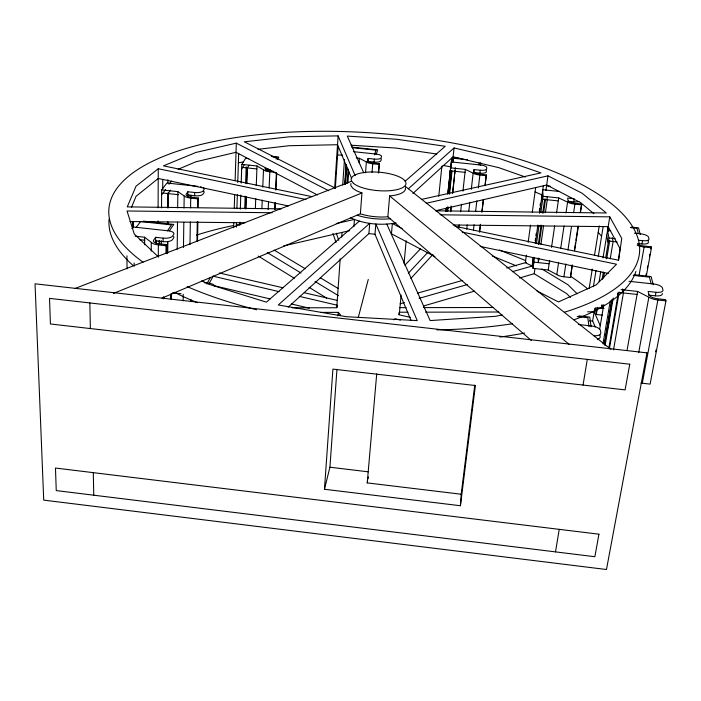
<?xml version="1.0" encoding="UTF-8"?>
<svg xmlns="http://www.w3.org/2000/svg" width="701" height="701" viewBox="0 0 701 701"><rect width="100%" height="100%" fill="white"/><g stroke="black" fill="none" stroke-linecap="round" stroke-linejoin="round"><path stroke-width="1.05" d="M151.241 251.168L151.258 242.458M156.779 240.942L155.631 242.581L155.657 237.306L163.149 238.13A7.702 2.909 0.8 0 0 172.542 236.132L173.717 234.397A7.676 2.892 0.8 0 0 168.196 230.822L133.164 226.984L131.893 228.64M156.332 243.519L156.341 241.328M158.023 223.067L158.032 220.894M158.093 207.846L158.268 168.739L305.943 199.513M158.295 256.916L158.356 244.912L157.103 244.737A10.717 4.092 0.7 0 1 152.66 243.405L144.599 237.227L135.17 236.193M166.707 253.394L166.777 244.675L159.197 243.834L159.109 240.539M159.574 244.211L159.591 240.934M161.335 243.939L161.353 240.662M161.545 207.89L161.651 189.901L166.917 183.031L197.805 186.343M162.711 189.13L162.763 179.447M155.64 240.82L163.123 241.643L163.149 238.13M163.692 298.871L163.701 296.698M165.988 253.403L166.041 245.762L166.777 244.675M167.854 182.908L167.872 179.701M167.557 253.482L167.653 241.503M167.793 224.075L167.811 221.893M167.925 207.733L168.038 193.581L170.623 190.12M167.723 241.933L167.644 251.782L166.382 253.683M167.863 224.434L167.881 222.252M167.995 208.031L168.117 192.722M170.588 299.467L170.632 294.052M171.368 299.248L171.421 293.737M177.195 249.319L177.511 222.112M177.668 207.969L177.861 191.645L161.651 189.901M183.469 247.497L183.82 222.313M184.012 208.074L184.179 196.035M183.145 300.834L183.233 294.306M189.007 194.913L187.789 196.648L187.868 191.776L194.685 192.512A6.984 2.418 1.7 0 0 203.088 190.917L204.061 189.472A6.957 2.401 1.7 0 0 203.185 187.64M190.514 197.813L190.549 195.658M189.98 244.64L190.339 221.919M190.567 207.855L190.725 198.111L189.585 197.962A9.709 3.391 1.6 0 1 185.502 196.823L177.861 191.645M190.909 197.235L190.944 195.08M190.874 301.675L190.909 299.485M187.815 195.027L194.633 195.763L194.685 192.512M196.937 241.074L197.296 221.595M197.559 207.522L197.717 198.865L198.322 197.971L191.426 197.226A7.054 2.462 1.6 0 1 186.212 194.116L187.868 191.776M197.516 241.188L197.884 221.744M198.146 207.698L198.322 197.971M233.643 227.746L233.819 222.278M234.265 208.066L234.677 194.939M235.124 180.727L236.307 143.135L195.938 152.441L163.447 165.857L312.129 196.683M236.298 227.185L236.439 222.83M236.894 208.644L237.359 194.449M237.744 182.444L238.673 153.685M239.768 225.345L239.882 222.094M240.32 209.082L240.793 194.992M241.188 183.066L241.819 164.376L245.613 158.321L248.829 158.663M244.737 208.127L245.166 196.149M245.613 183.119L246.2 166.803M245.587 208.653L246.007 196.727M246.472 183.723L247.041 167.46M245.928 209.012L246.349 197.121M246.857 183.075L247.392 167.933L249.065 165.191M255.357 208.451L255.742 198.655M256.251 185.59L257.013 165.988L241.819 164.376M261.894 208.732L262.244 200.1M262.779 187.158L263.488 169.887M267.055 168.95L266.047 170.737L266.117 169.213L270.376 169.66M267.905 170.991L268.001 168.81M268.185 209.608L268.509 202.037M269.123 187.973L269.824 171.754L268.755 171.622A8.99 2.97 3 0 1 264.829 170.597L257.013 165.988M274.696 209.222L274.994 202.729M275.589 189.752L276.378 172.455M275.064 209.459L275.362 202.975M275.957 190.024L276.702 173.822M485.118 185.423L486.319 174.935L480.001 174.269A6.327 2.033 6.2 0 1 473.858 171.579L474.034 169.563L480.29 170.22A6.265 1.998 6.2 0 0 486.66 168.871L486.739 167.627A6.248 1.98 6.2 0 0 480.658 165.007L451.33 161.931L447.711 194.046M334.649 188.219L338.119 135.889L289.671 136.774L244.342 141.804L335.052 188.043M460.434 505.736L475.401 385.541L332.905 369.112L324.458 489.263L460.434 505.736L461.197 494.231L474.752 385.103M335.341 188.332L338.154 146.202M342.701 185.073L344.48 159.399M344.664 184.188L346.022 164.858M345.041 184.494L346.408 164.875M336.76 307.581L340.187 258.774M341.702 237.087L342.009 232.75M345.514 184.091L346.732 166.689M347.091 183.163L348.09 169.02M338.022 315.529L338.25 312.366L320.795 312.401M347.933 182.943L348.774 171.035M480.562 165.506L480.763 162.597M324.458 489.263L329.917 467.217L336.953 369.313M353.909 226.633L354.443 219.439L336.296 223.523M359.052 162.623L359.376 158.277L356.222 157.944M162.062 298.083L360.367 213.787L361.953 192.968L356.73 190.874L353.024 188.49L351.07 185.984A27.427 9.323 4.7 0 1 350.982 183.539M479.055 164.849L479.204 162.912M365.528 172.744L366.351 161.984M353.383 151.67L375.964 154.036A6.204 1.972 4.6 0 1 381.502 156.595L381.134 157.795A6.221 1.98 4.6 0 1 374.334 159.092L368.139 158.444L367.911 161.405L374.097 162.054A6.213 1.989 4.6 0 0 380.888 160.748L381.265 159.539A6.195 1.98 4.6 0 0 381.02 158.75M368.165 162.737L368.332 160.582M372.065 172.385L372.748 163.762L371.714 163.631A8.631 2.778 4.6 0 1 367.771 162.65L359.376 158.277M374.097 162.054L374.334 159.092M288.199 307.204L368.901 233.599L369.725 223.286L278.279 304.97L346.408 316.712L417.235 320.611L375.841 223.952L374.991 234.265L411.023 320.392M378.391 173.051L379.32 163.684L373.072 163.026A6.274 2.015 4.6 0 1 367.482 160.389L368.139 158.444M378.619 172.297L379.32 163.684M531.349 340.484L387.855 216.749L389.642 195.929A27.427 9.323 4.7 0 0 405.353 187.684M461.197 494.231L367.236 482.901L376.709 373.896M399.281 314.6L401.103 295.068M404.039 263.602L406.168 240.811M438.756 196.359L441.867 166.277M445.862 211.448L446.204 208.179M446.081 211.027L446.502 207.75M447.913 193.8L451.716 158.076M446.283 210.212L446.519 208.039M448.368 190.619L448.605 188.446M449.069 184.091L449.297 181.918M449.762 177.563L449.989 175.381M447.299 211.229L447.764 206.874M449.157 193.818L451.602 170.956M452.531 162.246L454.055 147.955L499.971 158.715L540.935 172.902L421.441 199.434M447.676 211.465L448.141 207.11M449.534 194.046L451.979 171.193M453.205 160.441L453.503 157.786L461.933 158.671M450.568 211.404L451.155 205.98M452.557 192.968L455.361 167.714M450.682 211.79L451.146 207.435M452.68 193.283L454.563 175.863M454.8 173.69L455.151 170.422M458.927 227.054L459.173 224.872M460.627 211.825L461.477 204.21M462.932 191.163L465.359 169.405L450.498 167.846M466.726 229.218L467.217 224.907M468.82 210.905L469.81 202.291M471.291 189.366L473.14 173.217M474.034 169.563L473.692 172.525L479.94 173.182A6.256 2.007 6.2 0 0 486.31 171.824L486.389 170.571A6.239 1.998 6.2 0 0 486.205 170.036M473.438 230.077L474.069 224.679M475.576 211.728L476.838 200.933M478.354 187.982L479.87 175.031L486.275 175.706M479.94 173.182L480.29 170.22M479.519 232.057L480.413 224.513M481.955 211.579L483.366 199.724M485.039 185.712L486.319 174.935M479.589 231.829L480.492 224.276M481.902 212.403L483.445 199.452M452.907 162.115L453.503 157.786M526.407 255.138L525.364 262.717L532.129 266.047L533.347 257.355M528.168 242.274L530.517 225.126M532.278 212.272L535.617 187.868M450.024 172.297L450.857 166.33M535.178 240.837L535.476 238.69M535.923 235.483L536.221 233.337M539.358 210.835L539.665 208.696M540.112 205.481L540.41 203.334M533.189 257.451L533.005 268.36L548.243 270.025L558.487 275.484A8.955 3.435 8.3 0 0 562.807 276.658L570.465 277.526L572.279 265.767M535.301 243.37L537.851 225.074M539.507 213.244L543.336 185.809M533.005 268.36L534.521 257.556M536.467 243.659L539.016 225.485M540.813 212.666L543.1 196.289L542.714 190.637M519.572 277.99L534.206 273.723L534.968 268.334M538.315 244.544L541.058 225.065M542.732 213.165L544.712 199.102M545.93 190.444L547.989 175.846L582.075 193.213L606.33 212.99L435.873 210.808M539.227 243.86L541.794 225.696M543.599 212.876L545.562 198.988M538.955 258.283L538.342 262.621L538.105 258.021M540.953 244.193L543.564 225.766M545.404 212.754L547.253 199.75L547.017 196.762M618.37 260.185L620.034 248.583L608.17 226.651L453.24 224.995M548.243 270.025L549.645 260.343M551.529 247.435L554.666 225.924M556.541 213.008L558.732 197.945L543.1 196.289M556.787 274.652L558.557 262.752M560.651 248.68L564.042 225.959M565.97 212.973L567.582 202.151M568.169 201.24L573.804 201.835L574.268 198.769M563.902 276.799L565.838 263.979M567.95 250.091L571.517 226.581M573.62 212.692L574.916 204.14L581.664 204.858L580.507 212.342M572.165 264.82L570.465 277.526M574.47 249.88L575.617 242.406M575.942 240.277L578.08 226.405M580.218 212.534L581.199 206.129M574.583 250.809L578.369 226.23M589.138 288.479L592.284 269.044M594.544 255.006L599.25 225.88M593.397 286.56L596.008 270.533M598.268 256.636L603.167 226.598M595.237 326.955L592.643 320.935L594.676 308.563M599.118 281.618L600.713 271.918M603.018 257.907L609.782 216.863L440.105 214.795M607.478 231.4L607.837 229.253L608.205 231.155M555.507 551.889L559.232 529.351M583.048 385.059L587.28 359.385M602.492 315.17L596.323 314.477L597.454 307.669M602.098 279.611L603.351 272.058M605.673 258.038L608.985 238.025L607.487 230.27L610.711 230.62M603.473 278.157L604.367 272.768M606.698 258.774L609.73 240.469M602.483 304.988L601.949 308.221L601.432 304.988M610.229 258.739L613.103 241.521L612.323 237.63M599.644 329.4L603.806 304.584M602.991 343.805L610.317 300.685M604.244 344.664L611.92 299.66M604.385 344.936L612.069 299.905M606.207 335.937L606.567 333.799M606.935 331.661L607.303 329.523M607.662 327.385L608.03 325.246M608.398 323.108L608.757 320.962M609.125 318.824L610.036 313.478M610.405 311.34L610.764 309.202M611.132 307.064L611.5 304.926M611.859 302.788L612.227 300.641M607.793 328.191L608.161 326.044M608.529 323.906L608.889 321.768M611.999 303.568L612.367 301.421M605.138 345.295L613.226 297.969M608.757 348.555L618.405 292.571M609.423 348.783L619.228 291.958M613.524 349.843L623.434 292.939L622.619 288.9M637.936 243.501L642.002 243.939L642.589 240.68A7.203 2.497 9.2 0 0 648.995 238.813L648.548 237.183A7.176 2.48 9.1 0 0 640.819 233.845L634.361 233.153M638.97 275.922L644.14 247.006L651.448 247.795L646.199 276.711M627.053 350.369L637.612 291.441L621.033 289.618M645.936 275.659L646.322 273.513M647.295 268.168L647.68 266.029M649.424 256.408L649.818 254.27M650.782 248.916L651.176 246.778L643.974 246.007A7.282 2.55 9.2 0 1 637.402 243.992M638.681 352.638L648.854 297.285M648.46 295.068L655.321 295.831L655.978 292.291A7.956 3.023 10 0 0 662.971 289.969L662.427 287.988A7.93 2.997 10 0 0 653.831 284.01L629.007 281.294M642.291 383.228L657.88 299.993L665.95 300.887L650.107 384.122L640.994 383.044M655.689 351.849L656.092 349.72M367.236 482.901L367.622 480.912M368.007 478.923L368.393 476.925M358.29 317.43L368.27 279.427M376.157 154.562L377.664 149.856L351.613 147.131M374.474 154.868L376.008 150.163L352.489 147.709M131.481 207.312L136.055 196.298L158.224 178.483L288.313 205.936M209.345 283.204L213.27 276.089M277.386 159.6L278.796 157.05L271.261 156.253M206.804 283.931L210.326 277.587M276.045 159.031L276.965 157.374L272.733 156.928M241.661 168.976L244.325 164.691M169.423 230.76L173.778 224.443L143.311 221.122M167.399 230.831L171.5 224.916L140.629 221.542L136.169 227.404M155.657 237.306L153.65 240.136A7.79 2.97 0.7 0 0 159.197 243.834M169.011 184.258L171.438 181.077M161.616 194.782L165.567 189.577M410.847 278.472L432.92 254.437M408.306 273.259L427.698 252.474M404.819 265.258L420.556 248.776M412.915 193.458L453.109 156.805L498.867 167.679L525.391 177.02M408.385 188.753L454.055 147.955M359.368 221.104L266.362 302.149L208.451 284.133L201.774 280.689M405.064 181.287L445.223 146.29L396.678 139.254L347.275 136.099L363.784 172.849M158.268 168.739L136.02 186.212L127.258 206.874L281.408 208.845M393.822 319.822L395.18 318.771L400.49 320.015M178.107 169.309L195.772 161.826L236.018 152.292L317.413 194.974M113.439 293.412L361.953 192.968M74.998 288.497L351.087 181.419M423.378 306.03L474.612 291.099M400.201 303.743L404.389 302.543M419.067 298.354L467.287 284.571M512.361 271.69L533.33 265.705M337.356 315.748L340.511 314.854L338.25 312.366M417.656 293.097L462.678 280.391M506.665 267.992L526.565 262.376M283.493 245.963L349.422 230.699M435.917 210.677L546.692 185.029L580.63 202.642L593.931 213.717M426.243 203.264L547.989 175.846M502.126 314.915L495.756 316.282L430.151 320.567L386.794 224.066M236.368 225.012L240.285 224.18M238.384 162.798L243.378 161.913M396.126 222.936C380.88 225.643 364.599 224.224 350.447 217.757M258.021 149.304L289.224 145.712L337.531 144.73L351.7 178.58M589.366 320.944L592.643 320.935M291.993 307.818L336.839 307.748L337.584 305.312L299.301 296.357M399.579 307.651L406.142 307.643M423.632 307.616L493.609 307.502M408 312.208L399.246 312.225L398.764 314.705L410.488 317.43M425.525 312.173L498.884 312.006M587.578 311.805L594.15 311.796L600.249 325.685M272.146 212.754L127.039 210.983L134.294 234.099L158.426 256.925M129.983 221.542L245.096 222.769M337.567 155.009L342.631 155.114M374.991 234.265L368.901 233.599M350.947 145.203L395.916 148.051L436.776 154.027M453.433 158.26L467.471 159.732M450.235 170.79L465.122 172.358M372.748 163.762L379.092 164.428M546.894 185.835L550.162 186.177M542.644 189.699L559.661 191.496M573.33 198.663L567.687 198.068L567.959 200.32A6.677 2.208 7.8 0 0 574.881 203.29L581.532 204L581.664 204.858M242.625 167.434L256.785 168.932M542.346 199.224L557.996 200.889M273.574 171.316L270.341 170.974A6.537 2.164 3 0 1 265.074 168.205M269.824 171.754L275.44 172.35M631.066 227.063L638.567 227.86L640.285 234.511M630.471 227.606L636.999 228.298L638.339 233.582M638.515 240.241L642.589 240.68M608.985 238.025L615.329 238.708M162.947 193.029L178.518 194.703M607.802 240.951L617.239 241.968M190.725 198.111L197.717 198.865M533.549 262.104L548.848 263.769M634.054 274.704L651.133 276.571L653.244 284.737M633.275 275.353L649.424 277.114L651.133 283.817M655.978 292.291L648.127 291.432L648.916 294.648A8.053 3.084 10.1 0 0 657.661 298.775L665.617 299.651L665.95 300.887M139.455 239.654L144.888 240.25M618.562 292.405L637.463 294.49M158.356 244.912L166.041 245.762M604.078 308.458L596.77 307.643L597.094 309.824M578.895 315.879L589.769 317.097L591.074 326.771M577.23 316.563L587.832 317.746L589.006 326.692M204.149 282.643L208.407 283.116A8.351 3.47 1.2 0 1 214.9 286.464M578.623 324.528L591.53 325.974A8.561 3.584 9.5 0 1 600.477 330.574L600.818 332.896A8.596 3.61 9.5 0 1 593.957 335.77M172.499 292.773L181.077 293.737M329.917 467.217L368.279 471.826M479.87 175.031L478.809 174.899A8.701 2.795 6.2 0 1 474.7 173.901L465.359 169.405M574.916 204.14L573.795 204A9.183 3.041 7.8 0 1 569.343 202.913L558.732 197.945M644.14 247.006L642.931 246.848A10.016 3.505 9.2 0 1 637.998 245.604L637.191 245.271M657.88 299.993L656.539 299.809A11.085 4.25 10.1 0 1 651.08 298.337L637.612 291.441M442.953 165.383L450.778 166.899M454.967 226.3L618.641 260.237L621.761 238.445L609.782 216.863M462.143 232.066L616.512 264.233L596.227 284.851L558.469 301.929L537.062 291.02M480.194 246.419L608.31 273.451M219.22 272.961L283.038 287.796M304.304 292.738L337.277 300.405M213.148 276.22L279.086 291.634M213.98 285.675L270.148 298.941M291.344 303.954L309.369 308.203M499.331 249.985L525.619 260.562M492.216 255.988L516.392 265.854M535.065 191.916L542.057 194.948M236.307 143.135L328.708 190.742M402.085 228.544L392.358 223.531L391.456 233.81L434.988 256.645M274.187 250.134L305.189 268.711M320.217 277.727L338.066 288.418M541.943 269.035L568.012 284.772L577.177 293.807M267.23 252.553L300.957 272.978M315.012 281.487L338.434 295.673M534.206 273.723L566.662 293.605L570.456 297.408M258.231 256.075L294.324 278.262M309.132 287.357L326.719 298.162M405.406 186.431L610.913 349.273M389.642 195.929L569.335 344.533M598.207 232.329L601.581 236.325M338.119 135.889L355.153 175.653M336.314 233.205L338.793 240.382M332.896 233.319L336.024 242.537M651.176 246.778L651.448 247.795M647.969 240.434L648.407 242.064A7.194 2.515 9.2 0 1 642.002 243.939M608.021 227.255L608.845 231.444M606.689 235.115L608.179 242.932M617.739 293.097L618.045 294.7M599.96 335.113L600.187 336.664A8.578 3.628 9.6 0 1 597.296 339.266M595.333 307.721L596.323 314.477M542.013 194.256L542.451 200.907M533.356 257.504L533.627 263.962M89.851 302.946L90.368 328.559M93.294 472.658L93.759 495.195M126.934 255.812L127.021 268.886M134.119 262.945L134.136 266.205M133.05 221.542L133.076 227.764M132.866 221.577L132.892 227.834M144.599 237.227L144.599 244.798M196.429 235.142A256.645 112.572 4.7 0 1 233.398 225.564M571.192 276.746A256.645 112.572 4.7 0 1 587.727 288.908M143.039 262.192A266.214 97.29 4.7 0 1 222.515 139.832A266.214 97.29 4.7 0 1 576.695 181.918A266.214 97.29 4.7 0 1 564.287 312.243M512.527 323.739A266.214 97.29 4.7 0 1 436.872 329.908M256.601 309.772A266.214 97.29 4.7 0 1 187.185 286.613M635.938 271.392A265.223 98.929 4.7 0 1 574.049 319.77M524.602 333.054A265.223 98.929 4.7 0 1 499.936 337.041M197.507 302.718A265.223 98.929 4.7 0 1 174.339 292.317M132.673 265.153A265.223 98.929 4.7 0 1 109.067 219.211M387.855 216.749A27.234 9.665 4.7 0 1 360.367 213.787M390.203 218.773A32.737 11.619 4.7 0 1 357.046 215.198M578.895 201.511A6.607 2.182 7.8 0 1 573.804 201.835M163.123 241.643A7.693 2.927 0.8 0 0 172.507 239.637L173.682 237.884A7.667 2.9 0.8 0 0 173.629 236.386M155.342 241.731A2.9 1.113 0.5 0 1 155.631 242.581M194.633 195.763A6.975 2.427 1.7 0 0 203.027 194.159L204 192.705A6.949 2.418 1.7 0 0 203.544 191.145M200.565 186.729A6.957 2.401 1.7 0 1 201.336 186.913M187.868 196.411A2.629 0.92 1.5 0 1 187.789 196.648M266.038 170.422A2.436 0.806 2.9 0 1 266.047 170.737M662.305 293.482A7.948 3.032 10.1 0 1 655.321 295.831M598.943 534.18L594.86 556.717L56.255 490.595L55.467 468.049L598.943 534.18M629.752 364.205L625.099 389.887L50.419 323.976L49.526 298.372L629.752 364.205M646.962 352.848L606.47 569.51L43.716 500.12L35.05 283.809L646.962 352.848M353.409 183.268L351.446 180.788A27.479 9.227 4.7 0 1 386.444 173.138A27.479 9.227 4.7 0 1 399.018 189.086A27.479 9.227 4.7 0 1 353.409 183.268"/></g></svg>
